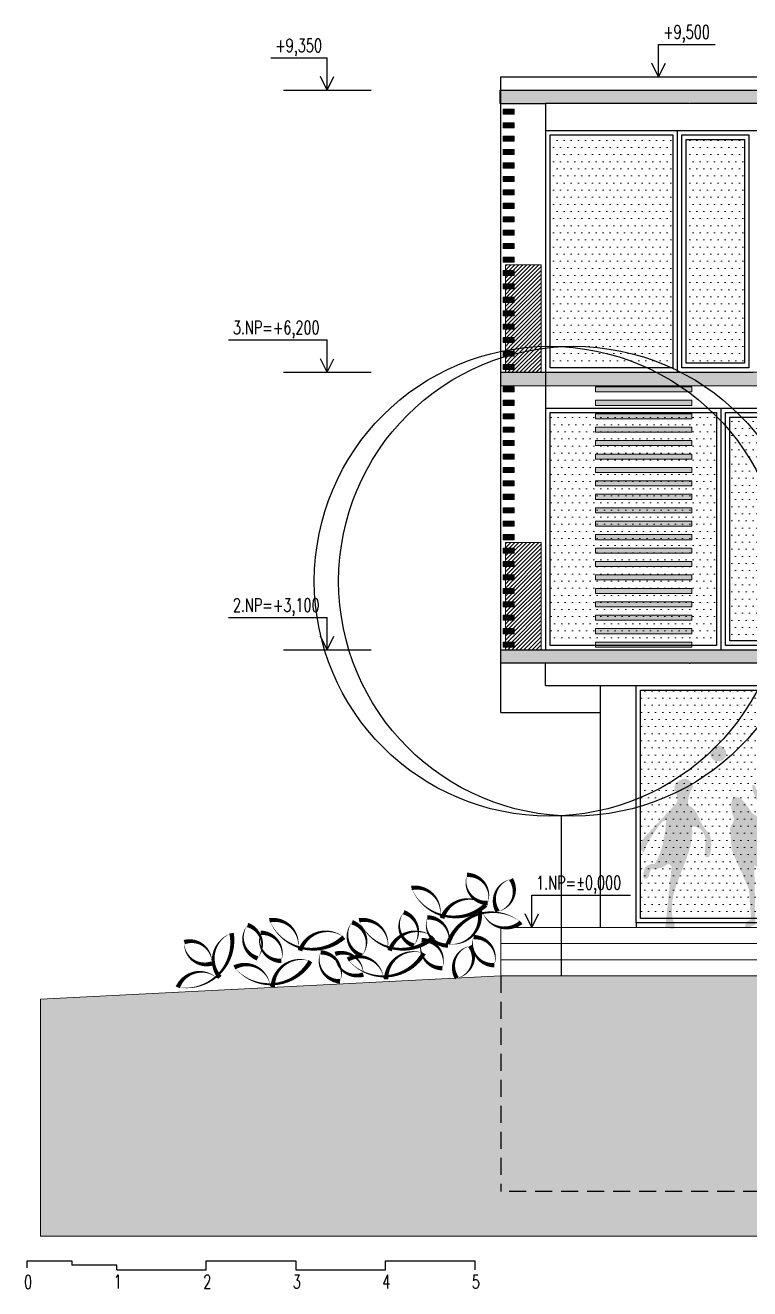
# Model space of a CAD drawing. Header units: metres. Extents: x -442 to 316, y -503 to 125.
# Drawn here: x 64.61 to 72.7, y 15.99 to 30.1 of the extents above; entities that cross this region are included whole.
import ezdxf

# ---------------------------------------------------------------- set-up
doc = ezdxf.new("R2010")
doc.units = ezdxf.units.M
doc.linetypes.add('DASHED', pattern=[19.05, 12.7, -6.35])
for name, color, linetype in [('FIGURE_SAGOME', 252, 'Continuous'), ('popis', 6, 'Continuous'), ('SRAFA', 251, 'Continuous'), ('SRAFY', 3, 'Continuous'), ('stávající stromy', 86, 'Continuous'), ('zariz.predmety', 203, 'Continuous'), ('ZDIVO', 1, 'Continuous')]:
    doc.layers.add(name, color=color, linetype=linetype)
doc.styles.add('ROMANS', font='romans.shx', dxfattribs={"width": 0.7})
pattern_1 = [(0, (201.54981, 303.80996), (0.0396875, 0.079375), [0, -0.079375])]

msp = doc.modelspace()

# ---------------------------------------------------------------- hatches: boundary and pattern name
at = {"layer": 'FIGURE_SAGOME', "linetype": 'Continuous'}
h = msp.add_hatch(color=256, dxfattribs=at)
edge = h.paths.add_edge_path()
edge.add_arc((72.351292, 21.966341), 0.088929, -26.1149935, 333.8850065)
h = msp.add_hatch(color=256, dxfattribs=at)
edge = h.paths.add_edge_path()
edge.add_arc((72.586698, 21.087335), 0.326741, 190.4719932, 198.0414134)
edge.add_line((72.276022, 20.986142), (72.275956, 20.98605))
edge.add_line((72.275956, 20.98605), (72.273229, 20.905972))
edge.add_line((72.273229, 20.905972), (72.266039, 20.862762))
edge.add_line((72.266039, 20.862762), (72.252545, 20.817747))
edge.add_line((72.252545, 20.817747), (72.227363, 20.806059))
edge.add_line((72.227363, 20.806059), (72.203953, 20.817747))
edge.add_line((72.203953, 20.817747), (72.202146, 20.85915))
edge.add_line((72.202146, 20.85915), (72.204838, 20.900553))
edge.add_line((72.204838, 20.900553), (72.210257, 20.983359))
edge.add_line((72.210257, 20.983359), (72.207565, 21.022955))
edge.add_line((72.207565, 21.022955), (72.196763, 21.061667))
edge.add_line((72.196763, 21.061667), (72.176964, 21.097651))
edge.add_line((72.176964, 21.097651), (72.143637, 21.130058))
edge.add_line((72.143637, 21.130058), (72.125645, 21.135441))
edge.add_line((72.125645, 21.135441), (72.106767, 21.145358))
edge.add_line((72.106767, 21.145358), (72.085162, 21.150742))
edge.add_line((72.085162, 21.150742), (72.072554, 21.149856))
edge.add_line((72.072554, 21.149856), (72.059945, 21.142631))
edge.add_line((72.059945, 21.142631), (72.061751, 21.075161))
edge.add_line((72.061751, 21.075161), (72.055447, 21.00854))
edge.add_line((72.055447, 21.00854), (72.042874, 20.94107))
edge.add_line((72.042874, 20.94107), (72.024846, 20.873565))
edge.add_line((72.024846, 20.873565), (71.976254, 20.739474))
edge.add_line((71.976254, 20.739474), (71.923163, 20.603577))
edge.add_line((71.923163, 20.603577), (71.873649, 20.466795))
edge.add_line((71.873649, 20.466795), (71.854772, 20.397483))
edge.add_line((71.854772, 20.397483), (71.841278, 20.327286))
edge.add_line((71.841278, 20.327286), (71.834053, 20.256203))
edge.add_line((71.834053, 20.256203), (71.835859, 20.185085))
edge.add_line((71.835859, 20.185085), (71.845776, 20.112195))
edge.add_line((71.845776, 20.112195), (71.86738, 20.0375))
edge.add_line((71.86738, 20.0375), (71.864653, 20.020393))
edge.add_line((71.864653, 20.020393), (71.857464, 20.010512))
edge.add_line((71.857464, 20.010512), (71.831361, 20.009591))
edge.add_line((71.831361, 20.009591), (71.797183, 20.020393))
edge.add_line((71.797183, 20.020393), (71.760278, 20.026698))
edge.add_line((71.760278, 20.026698), (71.832282, 20.71068))
edge.add_line((71.832282, 20.71068), (71.796262, 20.734055))
edge.add_line((71.796262, 20.734055), (71.753974, 20.709759))
edge.add_line((71.753974, 20.709759), (71.713456, 20.690881))
edge.add_line((71.713456, 20.690881), (71.665784, 20.678273))
edge.add_line((71.665784, 20.678273), (71.603662, 20.673775))
edge.add_line((71.603662, 20.673775), (71.587476, 20.642253))
edge.add_line((71.587476, 20.642253), (71.581172, 20.607154))
edge.add_line((71.581172, 20.607154), (71.576674, 20.59189))
edge.add_line((71.576674, 20.59189), (71.568563, 20.57836))
edge.add_line((71.568563, 20.57836), (71.554184, 20.570285))
edge.add_line((71.554184, 20.570285), (71.532579, 20.566672))
edge.add_line((71.532579, 20.566672), (71.518164, 20.577475))
edge.add_line((71.518164, 20.577475), (71.511895, 20.590083))
edge.add_line((71.511895, 20.590083), (71.514587, 20.623376))
edge.add_line((71.514587, 20.623376), (71.525389, 20.661166))
edge.add_line((71.525389, 20.661166), (71.532579, 20.698071))
edge.add_line((71.532579, 20.698071), (71.572176, 20.720561))
edge.add_line((71.572176, 20.720561), (71.604583, 20.734055))
edge.add_line((71.604583, 20.734055), (71.639682, 20.734055))
edge.add_line((71.639682, 20.734055), (71.668476, 20.779956))
edge.add_line((71.668476, 20.779956), (71.693658, 20.833968))
edge.add_line((71.693658, 20.833968), (71.715262, 20.893363))
edge.add_line((71.715262, 20.893363), (71.733255, 20.958141))
edge.add_line((71.733255, 20.958141), (71.758472, 21.094038))
edge.add_line((71.758472, 21.094038), (71.772887, 21.226358))
edge.add_line((71.772887, 21.226358), (71.723373, 21.202947))
edge.add_line((71.723373, 21.202947), (71.657674, 21.116564))
edge.add_line((71.657674, 21.116564), (71.603662, 21.034643))
edge.add_line((71.603662, 21.034643), (71.557796, 20.952758))
edge.add_line((71.557796, 20.952758), (71.519971, 20.866375))
edge.add_line((71.519971, 20.866375), (71.501979, 20.873565))
edge.add_line((71.501979, 20.873565), (71.492097, 20.885252))
edge.add_line((71.492097, 20.885252), (71.486678, 20.916774))
edge.add_line((71.486678, 20.916774), (71.485793, 20.953643))
edge.add_line((71.485793, 20.953643), (71.485808, 20.953585))
edge.add_line((71.485808, 20.953585), (71.518704, 21.023675))
edge.add_line((71.518704, 21.023675), (71.519971, 21.022955))
edge.add_line((71.519971, 21.022955), (71.879954, 21.406349))
edge.add_line((71.879954, 21.406349), (71.895254, 21.432417))
edge.add_line((71.895254, 21.432417), (71.899752, 21.458519))
edge.add_line((71.899752, 21.458519), (71.896175, 21.483736))
edge.add_line((71.896175, 21.483736), (71.887179, 21.508918))
edge.add_line((71.887179, 21.508918), (71.86738, 21.56293))
edge.add_line((71.86738, 21.56293), (71.862882, 21.591724))
edge.add_line((71.862882, 21.591724), (71.86738, 21.622325))
edge.add_line((71.86738, 21.622325), (71.903365, 21.657424))
edge.add_line((71.903365, 21.657424), (71.947459, 21.679028))
edge.add_line((71.947459, 21.679028), (71.972677, 21.685333))
edge.add_line((71.972677, 21.685333), (71.999665, 21.682605))
edge.add_line((71.999665, 21.682605), (72.02304, 21.670918))
edge.add_line((72.02304, 21.670918), (72.040147, 21.653811))
edge.add_line((72.040147, 21.653811), (72.072554, 21.598029))
edge.add_line((72.072554, 21.598029), (72.047372, 21.558432))
edge.add_line((72.047372, 21.558432), (72.028459, 21.509839))
edge.add_line((72.028459, 21.509839), (72.016771, 21.454942))
edge.add_line((72.016771, 21.454942), (72.012273, 21.393741))
edge.add_line((72.012273, 21.393741), (72.055447, 21.367638))
edge.add_line((72.055447, 21.367638), (72.087854, 21.333425))
edge.add_line((72.087854, 21.333425), (72.113957, 21.293828))
edge.add_line((72.113957, 21.293828), (72.136447, 21.249733))
edge.add_line((72.136447, 21.249733), (72.182348, 21.157931))
edge.add_line((72.182348, 21.157931), (72.212949, 21.112951))
edge.add_line((72.212949, 21.112951), (72.252545, 21.070663))
edge.add_line((72.252545, 21.070663), (72.252602, 21.070785))
edge.add_arc((71.955698, 20.958751), 0.317338, 12.5949311, 20.6736371, ccw=False)
h = msp.add_hatch(color=256, dxfattribs=at)
edge = h.paths.add_edge_path()
edge.add_line((72.503575, 20.885051), (72.483612, 21.132909))
edge.add_arc((72.540871, 21.143297), 0.058194, -188.9479003, -169.7168272, ccw=False)
edge.add_arc((72.562052, 21.081063), 0.10616, 127.4645051, 137.817933, ccw=False)
edge.add_line((72.497478, 21.165326), (72.499908, 21.167037))
edge.add_line((72.499908, 21.167037), (72.5179, 21.194025))
edge.add_line((72.5179, 21.194025), (72.526896, 21.231851))
edge.add_line((72.526896, 21.231851), (72.509789, 21.294823))
edge.add_line((72.509789, 21.294823), (72.498102, 21.356024))
edge.add_line((72.498102, 21.356024), (72.498102, 21.415419))
edge.add_line((72.498102, 21.415419), (72.503485, 21.443328))
edge.add_line((72.503485, 21.443328), (72.514287, 21.471237))
edge.add_line((72.514287, 21.471237), (72.538584, 21.482925))
edge.add_line((72.538584, 21.482925), (72.583599, 21.472123))
edge.add_line((72.583599, 21.472123), (72.618698, 21.449633))
edge.add_line((72.618698, 21.449633), (72.648378, 21.419032))
edge.add_line((72.648378, 21.419032), (72.67271, 21.383933))
edge.add_line((72.67271, 21.383933), (72.720382, 21.314621))
edge.add_line((72.720382, 21.314621), (72.747405, 21.286748))
edge.add_line((72.747405, 21.286748), (72.779777, 21.267835))
edge.add_line((72.779777, 21.267835), (72.804994, 21.305625))
edge.add_line((72.804994, 21.305625), (72.810377, 21.347028))
edge.add_line((72.810377, 21.347028), (72.803188, 21.391123))
edge.add_line((72.803188, 21.391123), (72.787002, 21.436139))
edge.add_line((72.787002, 21.436139), (72.747405, 21.528826))
edge.add_line((72.747405, 21.528826), (72.733876, 21.573806))
edge.add_line((72.733876, 21.573806), (72.731184, 21.615209))
edge.add_line((72.731184, 21.615209), (72.754457, 21.615209))
edge.add_line((72.754457, 21.615209), (72.796671, 21.53369))
edge.add_line((72.796671, 21.53369), (72.83254, 21.45261))
edge.add_arc((72.705004, 21.413884), 0.133286, 2.257638, 16.8910813, ccw=False)
edge.add_arc((80.653275, 21.641357), 7.818247, -178.3712278, -178.0188988)
edge.add_line((72.839701, 21.371081), (72.840978, 21.275025))
edge.add_line((72.840978, 21.275025), (72.833788, 21.211132))
edge.add_line((72.833788, 21.211132), (72.814875, 21.147238))
edge.add_line((72.814875, 21.147238), (72.834674, 21.117523))
edge.add_line((72.834674, 21.117523), (72.855393, 21.095033))
edge.add_line((72.855393, 21.095033), (72.87427, 21.075235))
edge.add_line((72.87427, 21.075235), (72.886879, 21.050938))
edge.add_line((72.886879, 21.050938), (72.840978, 21.045555))
edge.add_line((72.840978, 21.045555), (72.822101, 21.044634))
edge.add_line((72.822101, 21.044634), (72.803188, 21.039251))
edge.add_line((72.803188, 21.039251), (72.801381, 20.994235))
edge.add_line((72.801381, 20.994235), (72.810377, 20.95014))
edge.add_line((72.810377, 20.95014), (72.822101, 20.909658))
edge.add_line((72.822101, 20.909658), (72.827484, 20.870947))
edge.add_line((72.827484, 20.870947), (72.857199, 20.834042))
edge.add_line((72.857199, 20.834042), (72.881496, 20.79356))
edge.add_line((72.881496, 20.79356), (72.927397, 20.717058))
edge.add_line((72.927397, 20.717058), (72.952578, 20.684651))
edge.add_line((72.952578, 20.684651), (72.980487, 20.660355))
edge.add_line((72.980487, 20.660355), (73.01378, 20.645054))
edge.add_line((73.01378, 20.645054), (73.054262, 20.642363))
edge.add_line((73.054262, 20.642363), (73.109159, 20.543371))
edge.add_line((73.109159, 20.543371), (73.126266, 20.49747))
edge.add_line((73.126266, 20.49747), (73.129878, 20.47498))
edge.add_line((73.129878, 20.47498), (73.127186, 20.451569))
edge.add_line((73.127186, 20.451569), (73.091167, 20.427272))
edge.add_line((73.091167, 20.427272), (73.085783, 20.462371))
edge.add_line((73.085783, 20.462371), (73.071369, 20.494778))
edge.add_line((73.071369, 20.494778), (73.04346, 20.53526))
edge.add_line((73.04346, 20.53526), (72.993981, 20.548754))
edge.add_line((72.993981, 20.548754), (72.951693, 20.568553))
edge.add_line((72.951693, 20.568553), (72.881496, 20.620758))
edge.add_line((72.881496, 20.620758), (72.820294, 20.675655))
edge.add_line((72.820294, 20.675655), (72.788773, 20.698145))
edge.add_line((72.788773, 20.698145), (72.754595, 20.715252))
edge.add_line((72.754595, 20.715252), (72.767203, 20.055602))
edge.add_line((72.767203, 20.055602), (72.703275, 20.029499))
edge.add_line((72.703275, 20.029499), (72.674481, 20.026807))
edge.add_line((72.674481, 20.026807), (72.647492, 20.031305))
edge.add_line((72.647492, 20.031305), (72.660101, 20.068175))
edge.add_line((72.660101, 20.068175), (72.678093, 20.0907))
edge.add_line((72.678093, 20.0907), (72.698777, 20.10508))
edge.add_line((72.698777, 20.10508), (72.719496, 20.114997))
edge.add_line((72.719496, 20.114997), (72.694279, 20.451569))
edge.add_line((72.694279, 20.451569), (72.503575, 20.885051))
at = {"layer": 'SRAFA', "linetype": 'Continuous', "lineweight": 0}
h = msp.add_hatch(color=256, dxfattribs=at)
h.dxf.hatch_style = 1
h.paths.add_polyline_path([(69.914726, 29.374438), (80.644726, 29.374438), (80.644726, 29.224438), (69.914726, 29.224438)])
h = msp.add_hatch(dxfattribs=at)
h.set_pattern_fill('ANSI31', color=256, scale=0.01, style=0)
h.paths.add_polyline_path([(70.0748, 27.211218), (70.0748, 27.154765), (69.974726, 27.154765), (69.974726, 27.061218), (70.0748, 27.061218), (70.0748, 27.004765), (69.974726, 27.004765), (69.974726, 26.911218), (70.0748, 26.911218), (70.0748, 26.854765), (69.974726, 26.854765), (69.974726, 26.761218), (70.0748, 26.761218), (70.0748, 26.704765), (69.974726, 26.704765), (69.974726, 26.611218), (70.0748, 26.611218), (70.0748, 26.554765), (69.974726, 26.554765), (69.974726, 26.461218), (70.0748, 26.461218), (70.0748, 26.404765), (69.974726, 26.404765), (69.974726, 26.311545), (70.0748, 26.311545), (70.0748, 26.255092), (69.974726, 26.255092), (69.974726, 26.224438), (70.374726, 26.224438), (70.374726, 27.424438), (69.974726, 27.424438), (69.974726, 27.361218), (70.0748, 27.361218), (70.0748, 27.304765), (69.974726, 27.304765), (69.974726, 27.211218)])
h = msp.add_hatch(color=256, dxfattribs=at)
h.dxf.hatch_style = 1
h.paths.add_polyline_path([(69.924726, 26.224438), (80.644726, 26.224438), (80.644726, 26.074438), (69.924726, 26.074438)])
h = msp.add_hatch(dxfattribs=at)
h.set_pattern_fill('ANSI31', color=256, scale=0.01, style=0)
h.set_pattern_definition([(45, (0, -3.1), (-0.02245064, 0.02245064), [])])
h.paths.add_polyline_path([(70.0748, 24.111218), (70.0748, 24.054765), (69.974726, 24.054765), (69.974726, 23.961218), (70.0748, 23.961218), (70.0748, 23.904765), (69.974726, 23.904765), (69.974726, 23.811218), (70.0748, 23.811218), (70.0748, 23.754765), (69.974726, 23.754765), (69.974726, 23.661218), (70.0748, 23.661218), (70.0748, 23.604765), (69.974726, 23.604765), (69.974726, 23.511218), (70.0748, 23.511218), (70.0748, 23.454765), (69.974726, 23.454765), (69.974726, 23.361218), (70.0748, 23.361218), (70.0748, 23.304765), (69.974726, 23.304765), (69.974726, 23.211545), (70.0748, 23.211545), (70.0748, 23.155092), (69.974726, 23.155092), (69.974726, 23.124438), (70.374726, 23.124438), (70.374726, 24.324438), (69.974726, 24.324438), (69.974726, 24.261218), (70.0748, 24.261218), (70.0748, 24.204765), (69.974726, 24.204765), (69.974726, 24.111218)])
h = msp.add_hatch(color=256, dxfattribs=at)
h.dxf.hatch_style = 1
h.paths.add_polyline_path([(69.924726, 23.124438), (80.644726, 23.124438), (80.644726, 22.974438), (69.924726, 22.974438)])
at = {"layer": 'SRAFA', "linetype": 'Continuous', "lineweight": 0, "ltscale": 20}
msp.add_hatch(color=256, dxfattribs=at).paths.add_polyline_path([(64.782469, 19.224438), (64.782469, 16.576799), (87.711107, 16.576799), (87.711107, 18.974438), (84.564726, 18.974438), (80.693308, 19.040549), (77.25907, 19.099193), (73.274726, 19.484438), (69.924726, 19.484438)])
at = {"layer": 'SRAFY', "linetype": 'Continuous', "lineweight": 0}
h = msp.add_hatch(color=252, dxfattribs=at)
h.dxf.hatch_style = 1
h.paths.add_polyline_path([(70.0748, 29.104765), (69.951012, 29.104765), (69.951012, 29.161218), (70.0748, 29.161218)])
h = msp.add_hatch(color=252, dxfattribs=at)
h.dxf.hatch_style = 1
h.paths.add_polyline_path([(70.0748, 28.954765), (69.951012, 28.954765), (69.951012, 29.011218), (70.0748, 29.011218)])
h = msp.add_hatch(color=252, dxfattribs=at)
h.dxf.hatch_style = 1
h.paths.add_polyline_path([(70.0748, 28.804765), (69.951012, 28.804765), (69.951012, 28.861218), (70.0748, 28.861218)])
h = msp.add_hatch(dxfattribs=at)
h.set_pattern_fill('DOTS', color=256, scale=0.05, style=0)
h.set_pattern_definition([(0, (-6.56124, -4e-15), (0.0396875, 0.079375), [0, -0.079375])])
h.paths.add_polyline_path([(70.474726, 28.874438), (70.474726, 26.274438), (71.844727, 26.274438), (71.844727, 28.874438)])
h = msp.add_hatch(dxfattribs=at)
h.set_pattern_fill('DOTS', color=256, scale=0.05, style=0)
h.paths.add_polyline_path([(72.644727, 28.824438), (71.994727, 28.824438), (71.994727, 26.324438), (72.644727, 26.324438)])
h = msp.add_hatch(color=252, dxfattribs=at)
h.dxf.hatch_style = 1
h.paths.add_polyline_path([(70.0748, 28.654765), (69.951012, 28.654765), (69.951012, 28.711218), (70.0748, 28.711218)])
h = msp.add_hatch(color=252, dxfattribs=at)
h.dxf.hatch_style = 1
h.paths.add_polyline_path([(70.0748, 28.504765), (69.951012, 28.504765), (69.951012, 28.561218), (70.0748, 28.561218)])
h = msp.add_hatch(color=252, dxfattribs=at)
h.dxf.hatch_style = 1
h.paths.add_polyline_path([(70.0748, 28.354765), (69.951012, 28.354765), (69.951012, 28.411218), (70.0748, 28.411218)])
h = msp.add_hatch(color=252, dxfattribs=at)
h.dxf.hatch_style = 1
h.paths.add_polyline_path([(70.0748, 28.204765), (69.951012, 28.204765), (69.951012, 28.261218), (70.0748, 28.261218)])
h = msp.add_hatch(color=252, dxfattribs=at)
h.dxf.hatch_style = 1
h.paths.add_polyline_path([(70.0748, 28.054765), (69.951012, 28.054765), (69.951012, 28.111218), (70.0748, 28.111218)])
h = msp.add_hatch(color=252, dxfattribs=at)
h.dxf.hatch_style = 1
h.paths.add_polyline_path([(70.0748, 27.904765), (69.951012, 27.904765), (69.951012, 27.961218), (70.0748, 27.961218)])
h = msp.add_hatch(color=252, dxfattribs=at)
h.dxf.hatch_style = 1
h.paths.add_polyline_path([(70.0748, 27.754765), (69.951012, 27.754765), (69.951012, 27.811218), (70.0748, 27.811218)])
h = msp.add_hatch(color=252, dxfattribs=at)
h.dxf.hatch_style = 1
h.paths.add_polyline_path([(70.0748, 27.604765), (69.951012, 27.604765), (69.951012, 27.661218), (70.0748, 27.661218)])
h = msp.add_hatch(color=252, dxfattribs=at)
h.dxf.hatch_style = 1
h.paths.add_polyline_path([(70.0748, 27.454765), (69.951012, 27.454765), (69.951012, 27.511218), (70.0748, 27.511218)])
h = msp.add_hatch(color=252, dxfattribs=at)
h.dxf.hatch_style = 1
h.paths.add_polyline_path([(70.0748, 27.304765), (69.951012, 27.304765), (69.951012, 27.361218), (70.0748, 27.361218)])
h = msp.add_hatch(color=252, dxfattribs=at)
h.dxf.hatch_style = 1
h.paths.add_polyline_path([(70.0748, 27.154765), (69.951012, 27.154765), (69.951012, 27.211218), (70.0748, 27.211218)])
h = msp.add_hatch(color=252, dxfattribs=at)
h.dxf.hatch_style = 1
h.paths.add_polyline_path([(70.0748, 27.004765), (69.951012, 27.004765), (69.951012, 27.061218), (70.0748, 27.061218)])
h = msp.add_hatch(color=252, dxfattribs=at)
h.dxf.hatch_style = 1
h.paths.add_polyline_path([(70.0748, 26.854765), (69.951012, 26.854765), (69.951012, 26.911218), (70.0748, 26.911218)])
h = msp.add_hatch(color=252, dxfattribs=at)
h.dxf.hatch_style = 1
h.paths.add_polyline_path([(70.0748, 26.704765), (69.951012, 26.704765), (69.951012, 26.761218), (70.0748, 26.761218)])
h = msp.add_hatch(color=252, dxfattribs=at)
h.dxf.hatch_style = 1
h.paths.add_polyline_path([(70.0748, 26.554765), (69.951012, 26.554765), (69.951012, 26.611218), (70.0748, 26.611218)])
h = msp.add_hatch(color=252, dxfattribs=at)
h.dxf.hatch_style = 1
h.paths.add_polyline_path([(70.0748, 26.404765), (69.951012, 26.404765), (69.951012, 26.461218), (70.0748, 26.461218)])
h = msp.add_hatch(color=252, dxfattribs=at)
h.dxf.hatch_style = 1
h.paths.add_polyline_path([(70.0748, 26.255092), (69.951012, 26.255092), (69.951012, 26.311545), (70.0748, 26.311545)])
h = msp.add_hatch(color=252, dxfattribs=at)
h.dxf.hatch_style = 1
h.paths.add_polyline_path([(70.0748, 26.004765), (69.951012, 26.004765), (69.951012, 26.061218), (70.0748, 26.061218)])
h = msp.add_hatch(color=252, dxfattribs=at)
h.dxf.hatch_style = 1
h.paths.add_polyline_path([(70.981726, 26.004765), (72.055464, 26.004765), (72.055464, 26.061218), (70.981726, 26.061218)])
h = msp.add_hatch(color=252, dxfattribs=at)
h.dxf.hatch_style = 1
h.paths.add_polyline_path([(70.0748, 25.854765), (69.951012, 25.854765), (69.951012, 25.911218), (70.0748, 25.911218)])
h = msp.add_hatch(color=252, dxfattribs=at)
h.dxf.hatch_style = 1
h.paths.add_polyline_path([(70.981726, 25.854765), (72.055464, 25.854765), (72.055464, 25.911218), (70.981726, 25.911218)])
h = msp.add_hatch(color=252, dxfattribs=at)
h.dxf.hatch_style = 1
h.paths.add_polyline_path([(70.981726, 25.854765), (72.055464, 25.854765), (72.055464, 25.911218), (70.981726, 25.911218)])
h = msp.add_hatch(color=252, dxfattribs=at)
h.dxf.hatch_style = 1
h.paths.add_polyline_path([(70.0748, 25.704765), (69.951012, 25.704765), (69.951012, 25.761218), (70.0748, 25.761218)])
h = msp.add_hatch(dxfattribs=at)
h.set_pattern_fill('DOTS', color=256, scale=0.05, style=0)
h.paths.add_polyline_path([(70.474726, 25.774438), (70.474726, 23.174438), (72.332226, 23.174438), (72.332226, 25.774438)])
h = msp.add_hatch(color=252, dxfattribs=at)
h.dxf.hatch_style = 1
h.paths.add_polyline_path([(70.981726, 25.704765), (72.055464, 25.704765), (72.055464, 25.761218), (70.981726, 25.761218)])
h = msp.add_hatch(dxfattribs=at)
h.set_pattern_fill('DOTS', color=256, scale=0.05, style=0)
h.set_pattern_definition([(0, (201.686105, 300.70996), (0.0396875, 0.079375), [0, -0.079375])])
h.paths.add_polyline_path([(73.232226, 23.174438), (75.814726, 23.174438), (75.814726, 25.774438), (73.232226, 25.774438)])
h.paths.add_polyline_path([(72.482226, 25.724438), (72.482226, 23.224438), (73.132226, 23.224438), (73.132226, 25.724438)])
h = msp.add_hatch(color=252, dxfattribs=at)
h.dxf.hatch_style = 1
h.paths.add_polyline_path([(70.0748, 25.554765), (69.951012, 25.554765), (69.951012, 25.611218), (70.0748, 25.611218)])
h = msp.add_hatch(color=252, dxfattribs=at)
h.dxf.hatch_style = 1
h.paths.add_polyline_path([(70.981726, 25.554765), (72.055464, 25.554765), (72.055464, 25.611218), (70.981726, 25.611218)])
h = msp.add_hatch(color=252, dxfattribs=at)
h.dxf.hatch_style = 1
h.paths.add_polyline_path([(70.0748, 25.404765), (69.951012, 25.404765), (69.951012, 25.461218), (70.0748, 25.461218)])
h = msp.add_hatch(color=252, dxfattribs=at)
h.dxf.hatch_style = 1
h.paths.add_polyline_path([(70.981726, 25.404765), (72.055464, 25.404765), (72.055464, 25.461218), (70.981726, 25.461218)])
h = msp.add_hatch(color=252, dxfattribs=at)
h.dxf.hatch_style = 1
h.paths.add_polyline_path([(70.0748, 25.254765), (69.951012, 25.254765), (69.951012, 25.311218), (70.0748, 25.311218)])
h = msp.add_hatch(color=252, dxfattribs=at)
h.dxf.hatch_style = 1
h.paths.add_polyline_path([(70.981726, 25.254765), (72.055464, 25.254765), (72.055464, 25.311218), (70.981726, 25.311218)])
h = msp.add_hatch(color=252, dxfattribs=at)
h.dxf.hatch_style = 1
h.paths.add_polyline_path([(70.0748, 25.104765), (69.951012, 25.104765), (69.951012, 25.161218), (70.0748, 25.161218)])
h = msp.add_hatch(color=252, dxfattribs=at)
h.dxf.hatch_style = 1
h.paths.add_polyline_path([(70.981726, 25.104765), (72.055464, 25.104765), (72.055464, 25.161218), (70.981726, 25.161218)])
h = msp.add_hatch(color=252, dxfattribs=at)
h.dxf.hatch_style = 1
h.paths.add_polyline_path([(70.0748, 24.954765), (69.951012, 24.954765), (69.951012, 25.011218), (70.0748, 25.011218)])
h = msp.add_hatch(color=252, dxfattribs=at)
h.dxf.hatch_style = 1
h.paths.add_polyline_path([(70.981726, 24.954765), (72.055464, 24.954765), (72.055464, 25.011218), (70.981726, 25.011218)])
h = msp.add_hatch(color=252, dxfattribs=at)
h.dxf.hatch_style = 1
h.paths.add_polyline_path([(70.0748, 24.804765), (69.951012, 24.804765), (69.951012, 24.861218), (70.0748, 24.861218)])
h = msp.add_hatch(color=252, dxfattribs=at)
h.dxf.hatch_style = 1
h.paths.add_polyline_path([(70.981726, 24.804765), (72.055464, 24.804765), (72.055464, 24.861218), (70.981726, 24.861218)])
h = msp.add_hatch(color=252, dxfattribs=at)
h.dxf.hatch_style = 1
h.paths.add_polyline_path([(70.0748, 24.654765), (69.951012, 24.654765), (69.951012, 24.711218), (70.0748, 24.711218)])
h = msp.add_hatch(color=252, dxfattribs=at)
h.dxf.hatch_style = 1
h.paths.add_polyline_path([(70.981726, 24.654765), (72.055464, 24.654765), (72.055464, 24.711218), (70.981726, 24.711218)])
h = msp.add_hatch(color=252, dxfattribs=at)
h.dxf.hatch_style = 1
h.paths.add_polyline_path([(70.0748, 24.504765), (69.951012, 24.504765), (69.951012, 24.561218), (70.0748, 24.561218)])
h = msp.add_hatch(color=252, dxfattribs=at)
h.dxf.hatch_style = 1
h.paths.add_polyline_path([(70.981726, 24.504765), (72.055464, 24.504765), (72.055464, 24.561218), (70.981726, 24.561218)])
h = msp.add_hatch(color=252, dxfattribs=at)
h.dxf.hatch_style = 1
h.paths.add_polyline_path([(70.0748, 24.354765), (69.951012, 24.354765), (69.951012, 24.411218), (70.0748, 24.411218)])
h = msp.add_hatch(color=252, dxfattribs=at)
h.dxf.hatch_style = 1
h.paths.add_polyline_path([(70.981726, 24.354765), (72.055464, 24.354765), (72.055464, 24.411218), (70.981726, 24.411218)])
h = msp.add_hatch(color=252, dxfattribs=at)
h.dxf.hatch_style = 1
h.paths.add_polyline_path([(70.0748, 24.204765), (69.951012, 24.204765), (69.951012, 24.261218), (70.0748, 24.261218)])
h = msp.add_hatch(color=252, dxfattribs=at)
h.dxf.hatch_style = 1
h.paths.add_polyline_path([(70.981726, 24.204765), (72.055464, 24.204765), (72.055464, 24.261218), (70.981726, 24.261218)])
h = msp.add_hatch(color=252, dxfattribs=at)
h.dxf.hatch_style = 1
h.paths.add_polyline_path([(70.0748, 24.054765), (69.951012, 24.054765), (69.951012, 24.111218), (70.0748, 24.111218)])
h = msp.add_hatch(color=252, dxfattribs=at)
h.dxf.hatch_style = 1
h.paths.add_polyline_path([(70.981726, 24.054765), (72.055464, 24.054765), (72.055464, 24.111218), (70.981726, 24.111218)])
h = msp.add_hatch(color=252, dxfattribs=at)
h.dxf.hatch_style = 1
h.paths.add_polyline_path([(70.0748, 23.904765), (69.951012, 23.904765), (69.951012, 23.961218), (70.0748, 23.961218)])
h = msp.add_hatch(color=252, dxfattribs=at)
h.dxf.hatch_style = 1
h.paths.add_polyline_path([(70.981726, 23.904765), (72.055464, 23.904765), (72.055464, 23.961218), (70.981726, 23.961218)])
h = msp.add_hatch(color=252, dxfattribs=at)
h.dxf.hatch_style = 1
h.paths.add_polyline_path([(70.0748, 23.754765), (69.951012, 23.754765), (69.951012, 23.811218), (70.0748, 23.811218)])
h = msp.add_hatch(color=252, dxfattribs=at)
h.dxf.hatch_style = 1
h.paths.add_polyline_path([(70.981726, 23.754765), (72.055464, 23.754765), (72.055464, 23.811218), (70.981726, 23.811218)])
h = msp.add_hatch(color=252, dxfattribs=at)
h.dxf.hatch_style = 1
h.paths.add_polyline_path([(70.0748, 23.604765), (69.951012, 23.604765), (69.951012, 23.661218), (70.0748, 23.661218)])
h = msp.add_hatch(color=252, dxfattribs=at)
h.dxf.hatch_style = 1
h.paths.add_polyline_path([(70.981726, 23.604765), (72.055464, 23.604765), (72.055464, 23.661218), (70.981726, 23.661218)])
h = msp.add_hatch(color=252, dxfattribs=at)
h.dxf.hatch_style = 1
h.paths.add_polyline_path([(70.0748, 23.454765), (69.951012, 23.454765), (69.951012, 23.511218), (70.0748, 23.511218)])
h = msp.add_hatch(color=252, dxfattribs=at)
h.dxf.hatch_style = 1
h.paths.add_polyline_path([(70.981726, 23.454765), (72.055464, 23.454765), (72.055464, 23.511218), (70.981726, 23.511218)])
h = msp.add_hatch(color=252, dxfattribs=at)
h.dxf.hatch_style = 1
h.paths.add_polyline_path([(70.0748, 23.304765), (69.951012, 23.304765), (69.951012, 23.361218), (70.0748, 23.361218)])
h = msp.add_hatch(color=252, dxfattribs=at)
h.dxf.hatch_style = 1
h.paths.add_polyline_path([(70.981726, 23.304765), (72.055464, 23.304765), (72.055464, 23.361218), (70.981726, 23.361218)])
h = msp.add_hatch(color=252, dxfattribs=at)
h.dxf.hatch_style = 1
h.paths.add_polyline_path([(70.0748, 23.155092), (69.951012, 23.155092), (69.951012, 23.211545), (70.0748, 23.211545)])
h = msp.add_hatch(color=252, dxfattribs=at)
h.dxf.hatch_style = 1
h.paths.add_polyline_path([(70.981726, 23.154765), (72.055464, 23.154765), (72.055464, 23.211218), (70.981726, 23.211218)])
h = msp.add_hatch(dxfattribs=at)
h.set_pattern_fill('DOTS', color=256, scale=0.05, style=0)
h.set_pattern_definition(pattern_1)
h.paths.add_polyline_path([(72.834726, 22.674438), (71.484726, 22.674438), (71.484726, 20.124438), (71.880315, 20.124438), (71.880315, 20.385591), (72.834726, 20.385591)])
h.paths.add_polyline_path([(71.892361, 20.636615), (72.997361, 20.636615), (72.997361, 20.383044), (71.892361, 20.383044)], flags=9)
h = msp.add_hatch(dxfattribs=at)
h.set_pattern_fill('DOTS', color=256, scale=0.05, style=0)
h.set_pattern_definition(pattern_1)
h.paths.add_polyline_path([(72.834726, 22.674438), (71.484726, 22.674438), (71.484726, 20.124438), (71.880315, 20.124438), (71.880315, 20.385591), (72.834726, 20.385591)])
h.paths.add_polyline_path([(71.892361, 20.636615), (72.997361, 20.636615), (72.997361, 20.383044), (71.892361, 20.383044)], flags=9)
h = msp.add_hatch(dxfattribs=at)
h.set_pattern_fill('DOTS', color=256, scale=0.05, style=0)
h.set_pattern_definition(pattern_1)
h.paths.add_polyline_path([(73.584726, 22.624438), (72.984726, 22.624438), (72.984726, 20.174438), (73.274726, 20.174438), (73.274726, 20.256438), (73.274726, 20.624438), (73.584726, 20.624438)])
h.paths.add_polyline_path([(71.880315, 20.385591), (71.880315, 20.124438), (72.834726, 20.124438), (72.834726, 20.385591)])

# ---------------------------------------------------------------- linework, layer by layer
for p, q in [((69.924726, 29.374438), (69.924726, 29.524438)), ((69.924726, 29.524438), (80.494726, 29.524438)), ((69.924726, 22.974438), (69.924726, 29.374438)), ((69.924726, 29.374438), (72.028726, 29.374438)), ((72.028726, 29.374438), (72.038726, 29.374438)), ((72.038726, 29.374438), (74.142726, 29.374438)), ((69.924726, 29.224438), (70.424726, 29.224438)), ((72.028726, 29.224438), (70.424726, 29.224438)), ((70.424726, 29.224438), (70.424726, 26.224438)), ((78.370726, 29.224438), (72.038726, 29.224438)), ((70.424726, 28.924438), (74.835963, 28.924438)), ((69.924726, 26.224438), (72.73752, 26.224438)), ((70.424726, 26.224438), (70.424726, 23.124438)), ((69.924726, 23.124438), (72.038726, 23.124438)), ((72.038726, 23.124438), (74.142726, 23.124438)), ((72.028726, 22.974438), (69.924726, 22.974438)), ((69.924726, 22.424438), (69.924726, 22.974438)), ((70.424726, 22.724438), (70.424726, 22.974438)), ((72.028726, 22.974438), (72.038726, 22.974438)), ((74.142726, 22.974438), (72.038726, 22.974438)), ((70.424726, 22.724438), (79.684726, 22.724438)), ((69.924726, 22.424438), (71.034726, 22.424438))]:
    msp.add_line(p, q)
at = {"layer": 'SRAFA', "linetype": 'Continuous', "lineweight": 0, "ltscale": 20}
for p, q in [((69.974726, 26.224438), (69.974726, 27.424438)), ((69.974726, 27.424438), (70.374726, 27.424438)), ((70.374726, 27.424438), (70.374726, 26.224438)), ((69.974726, 23.124438), (69.974726, 24.324438)), ((69.974726, 24.324438), (70.374726, 24.324438)), ((70.374726, 24.324438), (70.374726, 23.124438)), ((64.782469, 19.224438), (64.782469, 16.576799)), ((87.711107, 16.576799), (64.782469, 16.576799))]:
    msp.add_line(p, q, dxfattribs=at)
at = {"layer": 'SRAFA', "linetype": 'Continuous', "lineweight": 0}
for points in [[(69.914726, 29.374438), (80.644726, 29.374438), (80.644726, 29.224438), (69.914726, 29.224438)], [(69.924726, 26.224438), (80.644726, 26.224438), (80.644726, 26.074438), (69.924726, 26.074438)], [(69.924726, 23.124438), (80.644726, 23.124438), (80.644726, 22.974438), (69.924726, 22.974438)]]:
    msp.add_lwpolyline(points, close=True, dxfattribs=at)
at = {"layer": 'SRAFA', "linetype": 'Continuous', "lineweight": 0, "ltscale": 20, "flags": 128}
msp.add_lwpolyline([(64.782469, 19.224438), (64.782469, 16.576799), (87.711107, 16.576799), (87.711107, 18.974438), (84.564726, 18.974438), (80.693308, 19.040549), (77.25907, 19.099193), (73.274726, 19.484438), (69.924726, 19.484438)], close=True, dxfattribs=at)
at = {"layer": 'SRAFY', "linetype": 'Continuous'}
for p, q in [((71.686695, 29.524438), (71.686695, 29.885591)), ((71.686695, 29.885591), (72.317821, 29.885591)), ((67.355693, 29.735591), (67.986819, 29.735591)), ((67.986819, 29.374438), (67.986819, 29.735591)), ((71.686695, 29.524438), (71.612193, 29.675672)), ((71.686695, 29.524438), (71.761196, 29.675672)), ((67.986819, 29.374438), (67.912317, 29.525672)), ((67.986819, 29.374438), (68.06132, 29.525672)), ((67.496996, 29.374438), (68.476642, 29.374438)), ((71.894727, 28.924438), (71.894727, 26.224438)), ((66.88354, 26.585591), (67.986819, 26.585591)), ((67.986819, 26.224438), (67.986819, 26.585591)), ((67.986819, 26.224438), (67.912317, 26.375672)), ((67.986819, 26.224438), (68.06132, 26.375672)), ((67.496996, 26.224438), (68.476642, 26.224438)), ((70.424726, 25.824438), (80.494726, 25.824438)), ((72.382226, 25.824438), (72.382226, 23.124438)), ((66.88354, 23.485591), (67.986819, 23.485591)), ((67.986819, 23.124438), (67.986819, 23.485591)), ((67.986819, 23.124438), (67.912317, 23.275672)), ((67.986819, 23.124438), (68.06132, 23.275672)), ((67.496996, 23.124438), (68.476642, 23.124438)), ((71.034726, 22.724438), (71.034726, 20.024438)), ((70.269483, 20.024438), (70.269483, 20.385591)), ((70.269483, 20.385591), (71.372761, 20.385591)), ((70.269483, 20.024438), (70.194981, 20.175672)), ((70.269483, 20.024438), (70.343985, 20.175672)), ((71.434726, 20.074438), (71.434726, 20.024438)), ((64.634726, 16.222219), (64.634726, 16.302214)), ((64.634726, 16.302214), (65.134726, 16.302214)), ((65.134726, 16.302214), (65.134726, 16.252214)), ((65.634726, 16.252214), (65.134726, 16.252214)), ((65.634726, 16.202214), (65.634726, 16.252214)), ((66.634726, 16.202214), (66.634726, 16.302214)), ((66.634726, 16.302214), (67.634726, 16.302214)), ((67.634726, 16.302214), (67.634726, 16.202214)), ((68.634726, 16.202214), (68.634726, 16.302214)), ((68.634726, 16.302214), (69.634726, 16.302214)), ((69.634726, 16.302214), (69.634726, 16.202214)), ((65.634726, 16.202214), (66.634726, 16.202214)), ((67.634726, 16.202214), (68.634726, 16.202214))]:
    msp.add_line(p, q, dxfattribs=at)
at = {"layer": 'SRAFY', "linetype": 'Continuous', "lineweight": 0}
for p, q in [((73.274726, 20.024438), (69.924726, 20.024438)), ((69.924726, 20.024438), (69.924726, 19.484438)), ((73.274726, 19.844438), (69.924726, 19.844438)), ((73.274726, 19.664438), (69.924726, 19.664438))]:
    msp.add_line(p, q, dxfattribs=at)
at = {"layer": 'SRAFY', "linetype": 'DASHED', "ltscale": 0.015}
for p in [(69.924726, 19.484438), (85.894726, 17.074438)]:
    msp.add_line(p, (69.924726, 17.074438), dxfattribs=at)
at = {"layer": 'SRAFY', "color": 252, "linetype": 'Continuous', "lineweight": 0}
for points in [[(70.0748, 29.104765), (69.951012, 29.104765), (69.951012, 29.161218), (70.0748, 29.161218)], [(70.0748, 28.954765), (69.951012, 28.954765), (69.951012, 29.011218), (70.0748, 29.011218)], [(70.0748, 28.804765), (69.951012, 28.804765), (69.951012, 28.861218), (70.0748, 28.861218)], [(70.0748, 28.654765), (69.951012, 28.654765), (69.951012, 28.711218), (70.0748, 28.711218)], [(70.0748, 28.504765), (69.951012, 28.504765), (69.951012, 28.561218), (70.0748, 28.561218)], [(70.0748, 28.354765), (69.951012, 28.354765), (69.951012, 28.411218), (70.0748, 28.411218)], [(70.0748, 28.204765), (69.951012, 28.204765), (69.951012, 28.261218), (70.0748, 28.261218)], [(70.0748, 28.054765), (69.951012, 28.054765), (69.951012, 28.111218), (70.0748, 28.111218)], [(70.0748, 27.904765), (69.951012, 27.904765), (69.951012, 27.961218), (70.0748, 27.961218)], [(70.0748, 27.754765), (69.951012, 27.754765), (69.951012, 27.811218), (70.0748, 27.811218)], [(70.0748, 27.604765), (69.951012, 27.604765), (69.951012, 27.661218), (70.0748, 27.661218)], [(70.0748, 27.454765), (69.951012, 27.454765), (69.951012, 27.511218), (70.0748, 27.511218)], [(70.0748, 27.304765), (69.951012, 27.304765), (69.951012, 27.361218), (70.0748, 27.361218)], [(70.0748, 27.154765), (69.951012, 27.154765), (69.951012, 27.211218), (70.0748, 27.211218)], [(70.0748, 27.004765), (69.951012, 27.004765), (69.951012, 27.061218), (70.0748, 27.061218)], [(70.0748, 26.854765), (69.951012, 26.854765), (69.951012, 26.911218), (70.0748, 26.911218)], [(70.0748, 26.704765), (69.951012, 26.704765), (69.951012, 26.761218), (70.0748, 26.761218)], [(70.0748, 26.554765), (69.951012, 26.554765), (69.951012, 26.611218), (70.0748, 26.611218)], [(70.0748, 26.404765), (69.951012, 26.404765), (69.951012, 26.461218), (70.0748, 26.461218)], [(70.0748, 26.255092), (69.951012, 26.255092), (69.951012, 26.311545), (70.0748, 26.311545)], [(70.0748, 26.004765), (69.951012, 26.004765), (69.951012, 26.061218), (70.0748, 26.061218)], [(70.981726, 26.004765), (72.055464, 26.004765), (72.055464, 26.061218), (70.981726, 26.061218)], [(70.0748, 25.854765), (69.951012, 25.854765), (69.951012, 25.911218), (70.0748, 25.911218)], [(70.981726, 25.854765), (72.055464, 25.854765), (72.055464, 25.911218), (70.981726, 25.911218)], [(70.981726, 25.854765), (72.055464, 25.854765), (72.055464, 25.911218), (70.981726, 25.911218)], [(70.0748, 25.704765), (69.951012, 25.704765), (69.951012, 25.761218), (70.0748, 25.761218)], [(70.981726, 25.704765), (72.055464, 25.704765), (72.055464, 25.761218), (70.981726, 25.761218)], [(70.0748, 25.554765), (69.951012, 25.554765), (69.951012, 25.611218), (70.0748, 25.611218)], [(70.981726, 25.554765), (72.055464, 25.554765), (72.055464, 25.611218), (70.981726, 25.611218)], [(70.0748, 25.404765), (69.951012, 25.404765), (69.951012, 25.461218), (70.0748, 25.461218)], [(70.981726, 25.404765), (72.055464, 25.404765), (72.055464, 25.461218), (70.981726, 25.461218)], [(70.0748, 25.254765), (69.951012, 25.254765), (69.951012, 25.311218), (70.0748, 25.311218)], [(70.981726, 25.254765), (72.055464, 25.254765), (72.055464, 25.311218), (70.981726, 25.311218)], [(70.0748, 25.104765), (69.951012, 25.104765), (69.951012, 25.161218), (70.0748, 25.161218)], [(70.981726, 25.104765), (72.055464, 25.104765), (72.055464, 25.161218), (70.981726, 25.161218)], [(70.0748, 24.954765), (69.951012, 24.954765), (69.951012, 25.011218), (70.0748, 25.011218)], [(70.981726, 24.954765), (72.055464, 24.954765), (72.055464, 25.011218), (70.981726, 25.011218)], [(70.0748, 24.804765), (69.951012, 24.804765), (69.951012, 24.861218), (70.0748, 24.861218)], [(70.981726, 24.804765), (72.055464, 24.804765), (72.055464, 24.861218), (70.981726, 24.861218)], [(70.0748, 24.654765), (69.951012, 24.654765), (69.951012, 24.711218), (70.0748, 24.711218)], [(70.981726, 24.654765), (72.055464, 24.654765), (72.055464, 24.711218), (70.981726, 24.711218)], [(70.0748, 24.504765), (69.951012, 24.504765), (69.951012, 24.561218), (70.0748, 24.561218)], [(70.981726, 24.504765), (72.055464, 24.504765), (72.055464, 24.561218), (70.981726, 24.561218)], [(70.0748, 24.354765), (69.951012, 24.354765), (69.951012, 24.411218), (70.0748, 24.411218)], [(70.981726, 24.354765), (72.055464, 24.354765), (72.055464, 24.411218), (70.981726, 24.411218)], [(70.0748, 24.204765), (69.951012, 24.204765), (69.951012, 24.261218), (70.0748, 24.261218)], [(70.981726, 24.204765), (72.055464, 24.204765), (72.055464, 24.261218), (70.981726, 24.261218)], [(70.0748, 24.054765), (69.951012, 24.054765), (69.951012, 24.111218), (70.0748, 24.111218)], [(70.981726, 24.054765), (72.055464, 24.054765), (72.055464, 24.111218), (70.981726, 24.111218)], [(70.0748, 23.904765), (69.951012, 23.904765), (69.951012, 23.961218), (70.0748, 23.961218)], [(70.981726, 23.904765), (72.055464, 23.904765), (72.055464, 23.961218), (70.981726, 23.961218)], [(70.0748, 23.754765), (69.951012, 23.754765), (69.951012, 23.811218), (70.0748, 23.811218)], [(70.981726, 23.754765), (72.055464, 23.754765), (72.055464, 23.811218), (70.981726, 23.811218)], [(70.0748, 23.604765), (69.951012, 23.604765), (69.951012, 23.661218), (70.0748, 23.661218)], [(70.981726, 23.604765), (72.055464, 23.604765), (72.055464, 23.661218), (70.981726, 23.661218)], [(70.0748, 23.454765), (69.951012, 23.454765), (69.951012, 23.511218), (70.0748, 23.511218)], [(70.981726, 23.454765), (72.055464, 23.454765), (72.055464, 23.511218), (70.981726, 23.511218)], [(70.0748, 23.304765), (69.951012, 23.304765), (69.951012, 23.361218), (70.0748, 23.361218)], [(70.981726, 23.304765), (72.055464, 23.304765), (72.055464, 23.361218), (70.981726, 23.361218)], [(70.0748, 23.155092), (69.951012, 23.155092), (69.951012, 23.211545), (70.0748, 23.211545)], [(70.981726, 23.154765), (72.055464, 23.154765), (72.055464, 23.211218), (70.981726, 23.211218)]]:
    msp.add_lwpolyline(points, close=True, dxfattribs=at)
at = {"layer": 'SRAFY', "linetype": 'Continuous'}
for points in [[(70.474726, 26.274438), (70.474726, 28.874438), (71.844727, 28.874438), (71.844727, 26.274438), (70.474726, 26.274438)], [(71.944727, 26.274438), (71.944727, 28.874438), (72.694727, 28.874438), (72.694727, 26.274438), (71.944727, 26.274438)], [(71.994727, 26.324438), (71.994727, 28.824438), (72.644727, 28.824438), (72.644727, 26.324438), (71.994727, 26.324438)], [(70.474726, 23.174438), (70.474726, 25.774438), (72.332226, 25.774438), (72.332226, 23.174438), (70.474726, 23.174438)], [(72.432226, 23.174438), (72.432226, 25.774438), (73.182226, 25.774438), (73.182226, 23.174438), (72.432226, 23.174438)], [(72.482226, 23.224438), (72.482226, 25.724438), (73.132226, 25.724438), (73.132226, 23.224438), (72.482226, 23.224438)]]:
    msp.add_lwpolyline(points, dxfattribs=at)
for points in [[(71.434726, 22.724438), (72.884726, 22.724438), (72.884726, 20.074438), (71.434726, 20.074438)], [(71.484726, 22.674438), (72.834726, 22.674438), (72.834726, 20.124438), (71.484726, 20.124438)]]:
    msp.add_lwpolyline(points, close=True, dxfattribs=at)
at = {"layer": 'stávající stromy', "linetype": 'Continuous'}
msp.add_line((70.600239, 19.484438), (70.600239, 21.271817), dxfattribs=at)
for centre in [(70.464308, 23.891106), (70.73617, 23.891106)]:
    msp.add_circle(centre, 2.622815, dxfattribs=at)
at = {"layer": 'zariz.predmety', "color": 253, "linetype": 'Continuous', "ltscale": 0.001}
for points in [[(69.777284, 20.297333, 0, 0, 0.520567051), (69.777284, 20.297333, 0, 0.05, 0.520567051), (69.547339, 20.611074, 0, 0.05, 0.520567051), (69.777284, 20.297333, 0.05, 0.05, 0)], [(69.75747, 20.276155, 0, 0, 0.520567051), (69.75747, 20.276155, 0, 0.05, 0.520567051), (69.269108, 20.126324, 0, 0.05, 0.520567051), (69.246007, 20.148005, 0, 0.05, 0.520567051), (68.926635, 20.465099, 0, 0.05, 0.520567051), (69.75747, 20.276155, 0.05, 0.05, 0)], [(70.037392, 20.562724, 0, 0, 0.520567051), (70.037392, 20.562724, 0, 0.05, 0.520567051), (69.889727, 20.202859, 0, 0.05, 0.520567051), (70.037392, 20.562724, 0.05, 0.05, 0)], [(68.951034, 19.821078, 0, 0, 0.520567051), (68.951034, 19.821078, 0, 0.05, 0.520567051), (68.840584, 20.194051, 0, 0.05, 0.520567051), (68.951034, 19.821078, 0.05, 0.05, 0)], [(69.333453, 19.83989, 0, 0, 0.520567051), (69.333453, 19.83989, 0, 0.05, 0.520567051), (69.685908, 20.20965, 0, 0.05, 0.520567051), (69.716666, 20.202057, 0, 0.05, 0.520567051), (70.150395, 20.081949, 0, 0.05, 0.520567051), (69.333453, 19.83989, 0.05, 0.05, 0)], [(67.207636, 19.678922, 0, 0, 0.520567051), (67.207636, 19.678922, 0, 0.05, 0.520567051), (67.097186, 20.051895, 0, 0.05, 0.520567051), (67.207636, 19.678922, 0.05, 0.05, 0)], [(68.171502, 19.915533, 0, 0, 0.520567051), (68.171502, 19.915533, 0, 0.05, 0.520567051), (67.683139, 19.765702, 0, 0.05, 0.520567051), (67.660038, 19.787382, 0, 0.05, 0.520567051), (67.340666, 20.104477, 0, 0.05, 0.520567051), (68.171502, 19.915533, 0.05, 0.05, 0)], [(68.373307, 19.709636, 0, 0, 0.520567051), (68.373307, 19.709636, 0, 0.05, 0.520567051), (68.262857, 20.082609, 0, 0.05, 0.520567051), (68.373307, 19.709636, 0.05, 0.05, 0)], [(69.171839, 19.915533, 0, 0, 0.520567051), (69.171839, 19.915533, 0, 0.05, 0.520567051), (68.683476, 19.765702, 0, 0.05, 0.520567051), (68.660375, 19.787382, 0, 0.05, 0.520567051), (68.341003, 20.104477, 0, 0.05, 0.520567051), (69.171839, 19.915533, 0.05, 0.05, 0)], [(69.333723, 19.822503, 0, 0, 0.520567051), (69.333723, 19.822503, 0, 0.05, 0.520567051), (69.103779, 20.136244, 0, 0.05, 0.520567051), (69.333723, 19.822503, 0.05, 0.05, 0)], [(66.917703, 19.960658, 0, 0, 0.520567051), (66.917703, 19.960658, 0, 0.05, 0.520567051), (66.786379, 19.466997, 0, 0.05, 0.520567051), (66.755758, 19.458869, 0, 0.05, 0.520567051), (66.31769, 19.355702, 0, 0.05, 0.520567051), (66.917703, 19.960658, 0.05, 0.05, 0)], [(66.697504, 19.622421, 0, 0, 0.520567051), (66.697504, 19.622421, 0, 0.05, 0.520567051), (66.38979, 19.86037, 0, 0.05, 0.520567051), (66.697504, 19.622421, 0.05, 0.05, 0)], [(67.471663, 19.651264, 0, 0, 0.520567051), (67.471663, 19.651264, 0, 0.05, 0.520567051), (67.241719, 19.965005, 0, 0.05, 0.520567051), (67.471663, 19.651264, 0.05, 0.05, 0)], [(69.270185, 19.569816, 0, 0, 0.520567051), (69.270185, 19.569816, 0, 0.05, 0.520567051), (69.040241, 19.883556, 0, 0.05, 0.520567051), (69.270185, 19.569816, 0.05, 0.05, 0)], [(69.850242, 19.602722, 0, 0, 0.520567051), (69.850242, 19.602722, 0, 0.05, 0.520567051), (69.620297, 19.916463, 0, 0.05, 0.520567051), (69.850242, 19.602722, 0.05, 0.05, 0)], [(68.128644, 19.42281, 0, 0, 0.520567051), (68.128644, 19.42281, 0, 0.05, 0.520567051), (67.911392, 19.74547, 0, 0.05, 0.520567051), (68.128644, 19.42281, 0.05, 0.05, 0)], [(68.388808, 19.499117, 0, 0, 0.520567051), (68.388808, 19.499117, 0, 0.05, 0.520567051), (68.075335, 19.729426, 0, 0.05, 0.520567051), (68.388808, 19.499117, 0.05, 0.05, 0)], [(69.06434, 19.735272, 0, 0, 0.520567051), (69.06434, 19.735272, 0, 0.05, 0.520567051), (68.643419, 19.445837, 0, 0.05, 0.520567051), (68.614878, 19.459588, 0, 0.05, 0.520567051), (68.21509, 19.666269, 0, 0.05, 0.520567051), (69.06434, 19.735272, 0.05, 0.05, 0)], [(69.581283, 19.8179, 0, 0, 0.520567051), (69.581283, 19.8179, 0, 0.05, 0.520567051), (69.433619, 19.458035, 0, 0.05, 0.520567051), (69.581283, 19.8179, 0.05, 0.05, 0)], [(67.798432, 19.647119, 0, 0, 0.520567051), (67.798432, 19.647119, 0, 0.05, 0.520567051), (67.377511, 19.357684, 0, 0.05, 0.520567051), (67.34897, 19.371436, 0, 0.05, 0.520567051), (66.949182, 19.578116, 0, 0.05, 0.520567051), (67.798432, 19.647119, 0.05, 0.05, 0)]]:
    msp.add_lwpolyline(points, format="xyseb", close=True, dxfattribs=at)
at = {"layer": 'ZDIVO', "linetype": 'Continuous', "lineweight": 0}
for p, q in [((69.924726, 19.484438), (64.782469, 19.224438)), ((73.274726, 19.484438), (69.924726, 19.484438))]:
    msp.add_line(p, q, dxfattribs=at)

# ---------------------------------------------------------------- texts
at = {"layer": 'popis', "linetype": 'Continuous', "char_height": 0.15, "width": 2.20915077, "attachment_point": 1, "style": 'ROMANS'}
for s, insert in [('+9,500', (71.73624, 30.099115)), ('+9,350', (67.405238, 29.949115)), ('3.NP=+6,200', (66.933086, 26.799115)), ('2.NP=+3,100', (66.933086, 23.699115)), ('1.NP=%%P0,000', (70.319029, 20.599115)), ('0', (64.600612, 16.139991)), ('1', (65.600612, 16.143562)), ('2', (66.600612, 16.143562)), ('3', (67.600612, 16.143562)), ('4', (68.600612, 16.143562)), ('5', (69.600612, 16.143227))]:
    msp.add_mtext(s, dxfattribs=dict(at, insert=insert))

doc.saveas('drawing.dxf')
